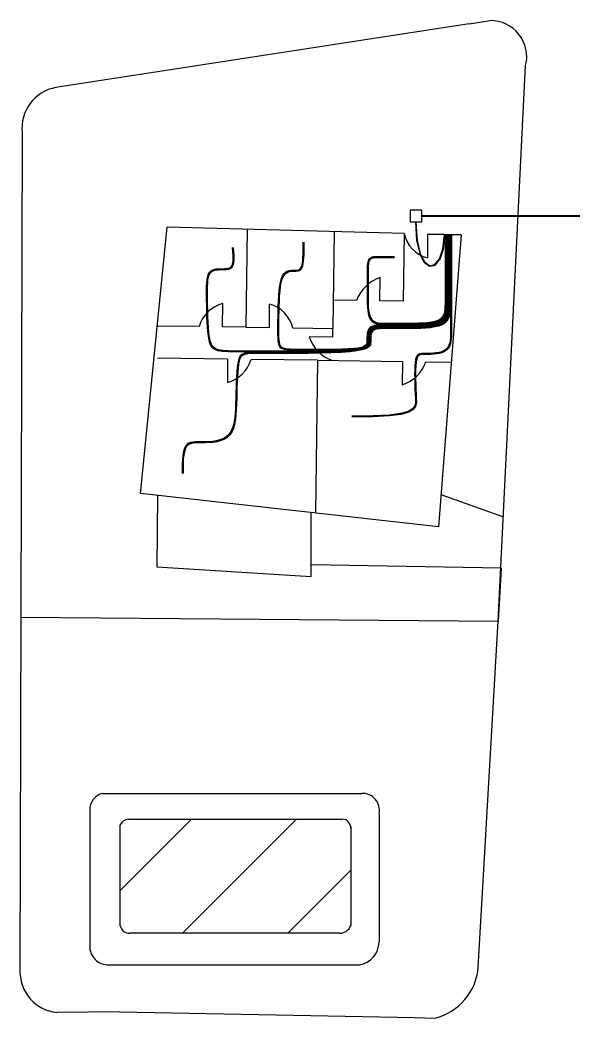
# Model space of a CAD drawing. Header units: millimetres. Extents: x 75 to 2709, y 49 to 1209.
# Drawn here: x 155.06 to 178.7, y 122.46 to 165.13 of the extents above; entities that cross this region are included whole.
import ezdxf

# ---------------------------------------------------------------- set-up
doc = ezdxf.new("R2010")
doc.units = ezdxf.units.MM
for name, color, linetype in [('Arquetas', 170, 'Continuous'), ('Canalización Interior', 30, 'Continuous'), ('Canalización Secundaria', 90, 'Continuous'), ('Urbanización', 250, 'Continuous')]:
    doc.layers.add(name, color=color, linetype=linetype)

msp = doc.modelspace()

# ---------------------------------------------------------------- hatches: boundary and pattern name
at = {"layer": 'Urbanización'}
h = msp.add_hatch(dxfattribs=at)
h.set_pattern_fill('ANSI31', color=256)
h.paths.add_polyline_path([(169.193, 130.636, 0.384478), (168.834, 130.959), (159.694, 130.959, 0.275753), (159.345, 130.726), (159.345, 126.402, 0.389049), (159.746, 126.088), (168.744, 126.088, 0.31844), (169.193, 126.411)])

# ---------------------------------------------------------------- linework, layer by layer
at = {"layer": 'Arquetas'}
msp.add_lwpolyline([(171.734, 156.494), (172.234, 156.495), (172.234, 156.995), (171.734, 156.994)], close=True, dxfattribs=at)
at = {"layer": 'Canalización Interior'}
for points in [[(173.405, 155.951), (173.405, 155.203), (173.405, 154.603), (173.405, 154.131), (173.405, 153.766), (173.405, 153.489), (173.405, 153.277), (173.405, 153.111), (173.405, 152.969), (173.404, 152.836), (173.4, 152.708), (173.387, 152.587), (173.363, 152.474), (173.323, 152.371), (173.263, 152.279), (173.179, 152.199), (173.068, 152.132), (172.927, 152.08), (172.761, 152.041), (172.576, 152.012), (172.379, 151.994), (172.176, 151.982), (171.973, 151.976), (171.778, 151.974), (171.596, 151.974), (171.432, 151.974), (171.286, 151.974), (171.156, 151.974), (171.038, 151.974), (170.932, 151.974), (170.834, 151.974), (170.742, 151.974), (170.655, 151.974), (170.57, 151.974), (170.488, 151.972), (170.409, 151.968), (170.336, 151.961), (170.269, 151.949), (170.208, 151.931), (170.155, 151.906), (170.111, 151.873), (170.077, 151.831), (170.051, 151.78), (170.032, 151.723), (170.02, 151.661), (170.012, 151.596), (170.009, 151.528), (170.007, 151.459), (170.007, 151.391), (170.005, 151.324), (169.993, 151.261), (169.961, 151.201), (169.897, 151.145), (169.792, 151.094), (169.636, 151.049), (169.418, 151.01), (169.127, 150.977), (168.759, 150.952), (168.329, 150.934), (167.856, 150.921), (167.36, 150.913), (166.861, 150.909), (166.378, 150.907), (165.933, 150.907), (165.544, 150.908), (165.226, 150.908), (164.976, 150.904), (164.785, 150.892), (164.643, 150.868), (164.542, 150.829), (164.473, 150.771), (164.426, 150.689), (164.394, 150.581), (164.368, 150.443), (164.346, 150.279), (164.329, 150.092), (164.315, 149.887), (164.303, 149.667), (164.294, 149.437), (164.286, 149.201), (164.28, 148.963), (164.273, 148.727), (164.265, 148.496), (164.25, 148.274), (164.227, 148.064), (164.192, 147.869), (164.142, 147.692), (164.075, 147.538), (163.987, 147.408), (163.875, 147.306), (163.745, 147.228), (163.6, 147.172), (163.445, 147.134), (163.285, 147.11), (163.124, 147.098), (162.968, 147.092), (162.821, 147.091), (162.687, 147.091), (162.566, 147.088), (162.458, 147.08), (162.362, 147.063), (162.279, 147.034), (162.208, 146.99), (162.148, 146.928), (162.099, 146.845), (162.062, 146.74), (162.033, 146.615), (162.013, 146.476), (162, 146.328), (161.992, 146.176), (161.989, 146.025), (161.99, 145.88), (161.992, 145.746)], [(173.425, 155.951), (173.425, 155.202), (173.425, 154.603), (173.425, 154.131), (173.425, 153.766), (173.425, 153.488), (173.425, 153.275), (173.425, 153.108), (173.425, 152.966), (173.424, 152.831), (173.42, 152.702), (173.407, 152.579), (173.382, 152.464), (173.342, 152.359), (173.281, 152.265), (173.197, 152.183), (173.085, 152.115), (172.942, 152.062), (172.775, 152.022), (172.588, 151.993), (172.389, 151.974), (172.184, 151.962), (171.98, 151.956), (171.783, 151.954), (171.599, 151.954), (171.434, 151.954), (171.288, 151.954), (171.157, 151.954), (171.039, 151.954), (170.932, 151.954), (170.835, 151.954), (170.744, 151.954), (170.658, 151.954), (170.574, 151.954), (170.494, 151.952), (170.418, 151.949), (170.346, 151.942), (170.281, 151.93), (170.222, 151.913), (170.171, 151.888), (170.128, 151.856), (170.095, 151.815), (170.07, 151.767), (170.052, 151.711), (170.04, 151.651), (170.032, 151.587), (170.029, 151.52), (170.027, 151.452), (170.027, 151.384), (170.025, 151.317), (170.013, 151.253), (169.98, 151.192), (169.917, 151.135), (169.811, 151.082), (169.654, 151.035), (169.435, 150.994), (169.144, 150.961), (168.775, 150.934), (168.343, 150.915), (167.868, 150.902), (167.37, 150.894), (166.869, 150.889), (166.386, 150.887), (165.94, 150.887), (165.55, 150.888), (165.233, 150.888), (164.984, 150.884), (164.793, 150.872), (164.653, 150.849), (164.554, 150.81), (164.486, 150.752), (164.441, 150.672), (164.41, 150.564), (164.385, 150.428), (164.365, 150.265), (164.348, 150.08), (164.334, 149.876), (164.323, 149.658), (164.314, 149.429), (164.306, 149.194), (164.3, 148.956), (164.293, 148.72), (164.284, 148.488), (164.27, 148.265), (164.246, 148.053), (164.211, 147.857), (164.161, 147.679), (164.093, 147.522), (164.003, 147.391), (163.89, 147.288), (163.758, 147.21), (163.612, 147.153), (163.455, 147.114), (163.294, 147.09), (163.132, 147.078), (162.975, 147.072), (162.827, 147.071), (162.693, 147.071), (162.573, 147.068), (162.466, 147.06), (162.373, 147.043), (162.291, 147.015), (162.221, 146.972), (162.163, 146.911), (162.116, 146.83), (162.079, 146.727), (162.052, 146.604), (162.032, 146.468), (162.019, 146.322), (162.012, 146.173), (162.009, 146.023), (162.01, 145.88), (162.012, 145.746)], [(173.445, 155.95), (173.445, 155.202), (173.445, 154.602), (173.445, 154.13), (173.445, 153.765), (173.445, 153.487), (173.445, 153.274), (173.445, 153.106), (173.445, 152.963), (173.444, 152.826), (173.44, 152.695), (173.427, 152.571), (173.402, 152.454), (173.361, 152.347), (173.3, 152.251), (173.215, 152.168), (173.101, 152.099), (172.958, 152.044), (172.788, 152.003), (172.6, 151.974), (172.399, 151.954), (172.192, 151.942), (171.986, 151.936), (171.787, 151.934), (171.602, 151.934), (171.437, 151.934), (171.289, 151.934), (171.158, 151.934), (171.04, 151.934), (170.933, 151.934), (170.836, 151.934), (170.746, 151.934), (170.661, 151.934), (170.579, 151.934), (170.5, 151.932), (170.426, 151.929), (170.356, 151.922), (170.292, 151.911), (170.235, 151.894), (170.186, 151.871), (170.145, 151.84), (170.112, 151.8), (170.088, 151.753), (170.071, 151.699), (170.059, 151.64), (170.052, 151.578), (170.048, 151.512), (170.047, 151.445), (170.047, 151.377), (170.045, 151.311), (170.033, 151.245), (170, 151.183), (169.936, 151.124), (169.831, 151.07), (169.673, 151.021), (169.453, 150.979), (169.161, 150.944), (168.79, 150.917), (168.356, 150.897), (167.88, 150.883), (167.38, 150.874), (166.878, 150.869), (166.394, 150.867), (165.946, 150.867), (165.557, 150.868), (165.24, 150.868), (164.991, 150.864), (164.802, 150.852), (164.663, 150.829), (164.565, 150.791), (164.499, 150.734), (164.456, 150.654), (164.426, 150.548), (164.403, 150.413), (164.383, 150.251), (164.366, 150.068), (164.353, 149.865), (164.342, 149.649), (164.333, 149.421), (164.326, 149.187), (164.319, 148.949), (164.313, 148.713), (164.304, 148.48), (164.289, 148.256), (164.266, 148.043), (164.23, 147.845), (164.179, 147.665), (164.11, 147.507), (164.019, 147.375), (163.905, 147.27), (163.772, 147.191), (163.623, 147.134), (163.465, 147.095), (163.302, 147.071), (163.139, 147.058), (162.982, 147.052), (162.834, 147.051), (162.7, 147.051), (162.581, 147.048), (162.475, 147.04), (162.383, 147.023), (162.303, 146.996), (162.235, 146.954), (162.179, 146.894), (162.133, 146.815), (162.097, 146.713), (162.07, 146.594), (162.051, 146.46), (162.039, 146.317), (162.032, 146.169), (162.029, 146.022), (162.03, 145.88), (162.032, 145.746)], [(173.385, 155.952), (173.385, 155.203), (173.385, 154.603), (173.385, 154.131), (173.385, 153.767), (173.385, 153.489), (173.385, 153.278), (173.385, 153.113), (173.385, 152.973), (173.384, 152.84), (173.38, 152.714), (173.367, 152.595), (173.343, 152.484), (173.303, 152.383), (173.244, 152.292), (173.161, 152.214), (173.051, 152.149), (172.912, 152.098), (172.747, 152.059), (172.564, 152.032), (172.369, 152.013), (172.168, 152.002), (171.967, 151.996), (171.773, 151.994), (171.592, 151.994), (171.43, 151.994), (171.285, 151.994), (171.155, 151.994), (171.037, 151.994), (170.931, 151.994), (170.832, 151.994), (170.74, 151.994), (170.651, 151.994), (170.565, 151.994), (170.481, 151.992), (170.401, 151.988), (170.326, 151.981), (170.257, 151.968), (170.195, 151.95), (170.14, 151.924), (170.095, 151.89), (170.059, 151.846), (170.032, 151.794), (170.013, 151.735), (170, 151.672), (169.993, 151.605), (169.989, 151.535), (169.987, 151.466), (169.987, 151.397), (169.985, 151.331), (169.971, 151.269), (169.932, 151.21), (169.856, 151.156), (169.732, 151.106), (169.546, 151.062), (169.287, 151.025), (168.942, 150.994), (168.505, 150.97), (167.993, 150.953), (167.429, 150.941), (166.837, 150.933), (166.24, 150.93), (165.662, 150.929), (165.124, 150.93), (164.651, 150.932), (164.26, 150.935), (163.948, 150.942), (163.703, 150.96), (163.517, 150.991), (163.38, 151.042), (163.282, 151.116), (163.213, 151.219), (163.164, 151.355), (163.126, 151.527), (163.097, 151.729), (163.075, 151.955), (163.06, 152.197), (163.049, 152.447), (163.042, 152.698), (163.038, 152.942), (163.036, 153.173), (163.034, 153.384), (163.033, 153.575), (163.035, 153.745), (163.042, 153.896), (163.054, 154.027), (163.073, 154.14), (163.099, 154.235), (163.135, 154.312), (163.182, 154.373), (163.237, 154.418), (163.299, 154.451), (163.367, 154.472), (163.439, 154.486), (163.512, 154.492), (163.586, 154.495), (163.659, 154.495), (163.728, 154.495), (163.794, 154.497), (163.856, 154.501), (163.914, 154.508), (163.967, 154.52), (164.014, 154.537), (164.056, 154.562), (164.091, 154.595), (164.12, 154.638), (164.142, 154.692), (164.158, 154.76), (164.167, 154.845), (164.169, 154.949), (164.165, 155.074), (164.155, 155.223), (164.138, 155.398)], [(173.365, 155.952), (173.365, 155.204), (173.365, 154.603), (173.365, 154.132), (173.365, 153.767), (173.365, 153.49), (173.365, 153.28), (173.365, 153.115), (173.365, 152.976), (173.364, 152.845), (173.36, 152.721), (173.347, 152.603), (173.324, 152.494), (173.284, 152.395), (173.226, 152.306), (173.144, 152.229), (173.035, 152.165), (172.896, 152.115), (172.734, 152.078), (172.552, 152.051), (172.359, 152.033), (172.159, 152.022), (171.961, 152.016), (171.768, 152.014), (171.589, 152.014), (171.428, 152.014), (171.283, 152.014), (171.154, 152.014), (171.036, 152.014), (170.93, 152.014), (170.831, 152.014), (170.738, 152.014), (170.648, 152.014), (170.56, 152.014), (170.475, 152.012), (170.393, 152.008), (170.316, 152), (170.245, 151.988), (170.181, 151.968), (170.125, 151.942), (170.078, 151.906), (170.041, 151.861), (170.014, 151.808), (169.994, 151.747), (169.981, 151.682), (169.973, 151.613), (169.969, 151.543), (169.967, 151.473), (169.967, 151.404), (169.965, 151.338), (169.951, 151.277), (169.912, 151.219), (169.837, 151.166), (169.713, 151.118), (169.527, 151.076), (169.269, 151.04), (168.925, 151.011), (168.489, 150.988), (167.979, 150.971), (167.418, 150.96), (166.828, 150.953), (166.233, 150.949), (165.657, 150.949), (165.122, 150.95), (164.651, 150.952), (164.263, 150.954), (163.953, 150.962), (163.711, 150.979), (163.527, 151.011), (163.392, 151.061), (163.296, 151.134), (163.228, 151.236), (163.181, 151.371), (163.144, 151.542), (163.115, 151.743), (163.094, 151.967), (163.079, 152.206), (163.069, 152.454), (163.062, 152.702), (163.058, 152.945), (163.056, 153.173), (163.054, 153.382), (163.053, 153.57), (163.055, 153.738), (163.062, 153.886), (163.073, 154.016), (163.091, 154.127), (163.117, 154.22), (163.152, 154.296), (163.197, 154.355), (163.251, 154.4), (163.311, 154.431), (163.377, 154.453), (163.448, 154.466), (163.52, 154.472), (163.593, 154.475), (163.665, 154.475), (163.735, 154.475), (163.802, 154.477), (163.865, 154.481), (163.924, 154.488), (163.978, 154.501), (164.027, 154.52), (164.07, 154.546), (164.107, 154.58), (164.137, 154.625), (164.16, 154.681), (164.176, 154.752), (164.186, 154.84), (164.189, 154.946), (164.185, 155.074), (164.175, 155.224), (164.158, 155.401)], [(173.345, 155.953), (173.345, 155.204), (173.345, 154.604), (173.345, 154.132), (173.345, 153.768), (173.345, 153.491), (173.345, 153.281), (173.345, 153.117), (173.345, 152.979), (173.344, 152.85), (173.34, 152.727), (173.328, 152.611), (173.304, 152.504), (173.265, 152.407), (173.207, 152.32), (173.126, 152.244), (173.018, 152.182), (172.881, 152.133), (172.72, 152.096), (172.54, 152.07), (172.349, 152.052), (172.151, 152.042), (171.954, 152.036), (171.764, 152.034), (171.586, 152.034), (171.425, 152.034), (171.282, 152.034), (171.153, 152.034), (171.036, 152.034), (170.929, 152.034), (170.829, 152.034), (170.735, 152.034), (170.645, 152.034), (170.555, 152.034), (170.469, 152.032), (170.385, 152.028), (170.306, 152.02), (170.233, 152.007), (170.167, 151.987), (170.11, 151.959), (170.061, 151.923), (170.024, 151.876), (169.995, 151.821), (169.975, 151.759), (169.961, 151.693), (169.953, 151.622), (169.949, 151.551), (169.947, 151.48), (169.947, 151.411), (169.945, 151.345), (169.931, 151.284), (169.892, 151.228), (169.817, 151.177), (169.693, 151.13), (169.509, 151.09), (169.251, 151.055), (168.908, 151.027), (168.474, 151.006), (167.966, 150.99), (167.406, 150.979), (166.819, 150.972), (166.226, 150.969), (165.652, 150.969), (165.119, 150.97), (164.651, 150.971), (164.266, 150.974), (163.958, 150.982), (163.718, 150.999), (163.536, 151.03), (163.403, 151.08), (163.309, 151.153), (163.244, 151.254), (163.197, 151.388), (163.162, 151.557), (163.134, 151.756), (163.113, 151.978), (163.099, 152.215), (163.089, 152.461), (163.082, 152.707), (163.078, 152.947), (163.076, 153.173), (163.074, 153.379), (163.073, 153.565), (163.075, 153.731), (163.081, 153.877), (163.093, 154.004), (163.11, 154.113), (163.135, 154.205), (163.169, 154.279), (163.212, 154.337), (163.264, 154.381), (163.323, 154.412), (163.388, 154.433), (163.457, 154.446), (163.528, 154.453), (163.6, 154.455), (163.672, 154.455), (163.742, 154.455), (163.809, 154.457), (163.873, 154.461), (163.934, 154.469), (163.989, 154.482), (164.04, 154.502), (164.085, 154.529), (164.123, 154.565), (164.154, 154.612), (164.178, 154.671), (164.195, 154.745), (164.205, 154.835), (164.208, 154.944), (164.205, 155.073), (164.195, 155.225), (164.178, 155.403)], [(173.325, 155.953), (173.325, 155.204), (173.325, 154.604), (173.325, 154.132), (173.325, 153.768), (173.325, 153.492), (173.325, 153.282), (173.325, 153.12), (173.325, 152.983), (173.324, 152.855), (173.32, 152.733), (173.308, 152.62), (173.284, 152.514), (173.246, 152.419), (173.188, 152.333), (173.108, 152.26), (173.001, 152.199), (172.866, 152.151), (172.706, 152.115), (172.529, 152.089), (172.339, 152.072), (172.143, 152.061), (171.948, 152.056), (171.759, 152.054), (171.582, 152.054), (171.423, 152.054), (171.28, 152.054), (171.152, 152.054), (171.035, 152.054), (170.928, 152.054), (170.828, 152.054), (170.733, 152.054), (170.641, 152.054), (170.551, 152.054), (170.462, 152.052), (170.377, 152.048), (170.296, 152.039), (170.221, 152.026), (170.154, 152.006), (170.094, 151.977), (170.045, 151.94), (170.006, 151.892), (169.977, 151.835), (169.956, 151.771), (169.942, 151.703), (169.933, 151.631), (169.929, 151.559), (169.927, 151.487), (169.927, 151.417), (169.926, 151.352), (169.918, 151.292), (169.897, 151.237), (169.856, 151.187), (169.788, 151.143), (169.687, 151.105), (169.546, 151.073), (169.359, 151.048), (169.122, 151.029), (168.843, 151.016), (168.536, 151.007), (168.214, 151.003), (167.887, 151.001), (167.569, 151.002), (167.273, 151.004), (167.01, 151.006), (166.79, 151.008), (166.611, 151.013), (166.469, 151.021), (166.358, 151.038), (166.274, 151.064), (166.212, 151.102), (166.168, 151.156), (166.136, 151.228), (166.113, 151.32), (166.096, 151.431), (166.086, 151.561), (166.08, 151.708), (166.078, 151.872), (166.079, 152.051), (166.082, 152.245), (166.086, 152.453), (166.09, 152.672), (166.096, 152.899), (166.104, 153.126), (166.116, 153.349), (166.134, 153.562), (166.158, 153.759), (166.191, 153.935), (166.233, 154.082), (166.285, 154.199), (166.345, 154.286), (166.413, 154.349), (166.484, 154.391), (166.558, 154.417), (166.633, 154.43), (166.705, 154.435), (166.773, 154.435), (166.836, 154.436), (166.892, 154.439), (166.943, 154.447), (166.988, 154.462), (167.027, 154.488), (167.061, 154.527), (167.089, 154.581), (167.113, 154.652), (167.131, 154.743), (167.144, 154.851), (167.154, 154.971), (167.16, 155.1), (167.164, 155.234), (167.166, 155.37), (167.167, 155.503), (167.167, 155.63)], [(173.305, 155.954), (173.305, 155.205), (173.305, 154.604), (173.305, 154.133), (173.305, 153.769), (173.305, 153.493), (173.305, 153.284), (173.305, 153.122), (173.305, 152.986), (173.304, 152.859), (173.3, 152.74), (173.288, 152.628), (173.265, 152.524), (173.227, 152.43), (173.17, 152.347), (173.09, 152.275), (172.985, 152.215), (172.851, 152.169), (172.693, 152.134), (172.517, 152.108), (172.329, 152.091), (172.135, 152.081), (171.942, 152.076), (171.754, 152.074), (171.579, 152.074), (171.421, 152.074), (171.279, 152.074), (171.151, 152.074), (171.034, 152.074), (170.927, 152.074), (170.826, 152.074), (170.731, 152.074), (170.638, 152.074), (170.546, 152.074), (170.456, 152.072), (170.369, 152.068), (170.286, 152.059), (170.209, 152.045), (170.14, 152.024), (170.079, 151.995), (170.028, 151.956), (169.988, 151.907), (169.958, 151.849), (169.937, 151.784), (169.922, 151.713), (169.913, 151.64), (169.909, 151.566), (169.907, 151.494), (169.907, 151.424), (169.906, 151.359), (169.898, 151.3), (169.877, 151.246), (169.836, 151.198), (169.769, 151.156), (169.669, 151.119), (169.529, 151.089), (169.342, 151.065), (169.106, 151.047), (168.83, 151.034), (168.525, 151.026), (168.204, 151.022), (167.88, 151.021), (167.564, 151.022), (167.27, 151.024), (167.01, 151.026), (166.792, 151.028), (166.616, 151.033), (166.476, 151.041), (166.368, 151.057), (166.286, 151.083), (166.226, 151.121), (166.184, 151.174), (166.153, 151.245), (166.131, 151.335), (166.115, 151.444), (166.105, 151.572), (166.1, 151.717), (166.098, 151.879), (166.099, 152.056), (166.102, 152.248), (166.106, 152.453), (166.11, 152.67), (166.116, 152.894), (166.124, 153.119), (166.136, 153.34), (166.153, 153.551), (166.177, 153.746), (166.208, 153.919), (166.249, 154.066), (166.3, 154.181), (166.359, 154.268), (166.424, 154.33), (166.495, 154.372), (166.567, 154.397), (166.64, 154.41), (166.712, 154.415), (166.78, 154.415), (166.843, 154.416), (166.9, 154.419), (166.952, 154.427), (166.998, 154.443), (167.039, 154.469), (167.075, 154.509), (167.105, 154.564), (167.129, 154.637), (167.148, 154.73), (167.163, 154.84), (167.173, 154.963), (167.18, 155.094), (167.184, 155.231), (167.186, 155.368), (167.187, 155.503), (167.187, 155.63)], [(173.285, 155.955), (173.285, 155.205), (173.285, 154.605), (173.285, 154.133), (173.285, 153.769), (173.285, 153.494), (173.285, 153.285), (173.285, 153.124), (173.285, 152.989), (173.284, 152.864), (173.28, 152.746), (173.268, 152.636), (173.245, 152.534), (173.208, 152.442), (173.151, 152.361), (173.073, 152.29), (172.968, 152.232), (172.835, 152.186), (172.679, 152.152), (172.505, 152.128), (172.319, 152.111), (172.127, 152.101), (171.935, 152.096), (171.749, 152.094), (171.576, 152.094), (171.419, 152.094), (171.277, 152.094), (171.15, 152.094), (171.033, 152.094), (170.926, 152.094), (170.825, 152.094), (170.729, 152.094), (170.635, 152.094), (170.541, 152.094), (170.449, 152.092), (170.361, 152.087), (170.276, 152.079), (170.198, 152.064), (170.126, 152.043), (170.064, 152.013), (170.011, 151.973), (169.97, 151.922), (169.939, 151.862), (169.917, 151.796), (169.902, 151.724), (169.893, 151.649), (169.889, 151.574), (169.887, 151.501), (169.887, 151.431), (169.886, 151.366), (169.878, 151.308), (169.857, 151.255), (169.817, 151.209), (169.75, 151.168), (169.65, 151.133), (169.511, 151.104), (169.326, 151.081), (169.091, 151.065), (168.816, 151.053), (168.513, 151.046), (168.194, 151.042), (167.872, 151.041), (167.559, 151.042), (167.268, 151.044), (167.01, 151.046), (166.795, 151.048), (166.621, 151.053), (166.484, 151.061), (166.378, 151.077), (166.298, 151.102), (166.24, 151.14), (166.199, 151.192), (166.17, 151.261), (166.149, 151.35), (166.134, 151.458), (166.125, 151.584), (166.12, 151.727), (166.118, 151.886), (166.119, 152.061), (166.122, 152.25), (166.126, 152.452), (166.13, 152.667), (166.136, 152.888), (166.144, 153.111), (166.155, 153.33), (166.172, 153.539), (166.195, 153.732), (166.226, 153.904), (166.265, 154.049), (166.315, 154.163), (166.372, 154.249), (166.436, 154.311), (166.505, 154.352), (166.576, 154.377), (166.648, 154.39), (166.719, 154.395), (166.787, 154.395), (166.85, 154.396), (166.908, 154.399), (166.961, 154.407), (167.009, 154.424), (167.051, 154.451), (167.088, 154.491), (167.12, 154.547), (167.146, 154.622), (167.166, 154.717), (167.181, 154.83), (167.192, 154.955), (167.2, 155.089), (167.204, 155.228), (167.206, 155.367), (167.207, 155.503), (167.207, 155.63)], [(173.485, 155.949), (173.485, 155.201), (173.485, 154.602), (173.485, 154.13), (173.485, 153.765), (173.485, 153.486), (173.485, 153.273), (173.485, 153.104), (173.485, 152.959), (173.485, 152.821), (173.485, 152.686), (173.485, 152.553), (173.485, 152.422), (173.485, 152.292), (173.485, 152.163), (173.485, 152.034), (173.485, 151.904), (173.485, 151.774), (173.482, 151.646), (173.474, 151.521), (173.46, 151.402), (173.435, 151.29), (173.398, 151.189), (173.346, 151.1), (173.277, 151.026), (173.19, 150.968), (173.087, 150.924), (172.973, 150.893), (172.852, 150.872), (172.729, 150.86), (172.607, 150.853), (172.491, 150.851), (172.385, 150.851), (172.293, 150.85), (172.214, 150.845), (172.148, 150.832), (172.093, 150.806), (172.049, 150.764), (172.014, 150.702), (171.987, 150.614), (171.968, 150.499), (171.956, 150.352), (171.949, 150.179), (171.947, 149.986), (171.948, 149.78), (171.953, 149.567), (171.96, 149.354), (171.968, 149.147), (171.976, 148.953), (171.978, 148.777), (171.947, 148.621), (171.851, 148.487), (171.655, 148.374), (171.329, 148.285), (170.839, 148.22), (170.153, 148.179), (169.237, 148.165)], [(173.505, 155.949), (173.505, 155.201), (173.505, 154.602), (173.505, 154.13), (173.505, 153.765), (173.505, 153.486), (173.505, 153.273), (173.505, 153.104), (173.505, 152.959), (173.505, 152.821), (173.505, 152.686), (173.505, 152.553), (173.505, 152.422), (173.505, 152.291), (173.505, 152.161), (173.505, 152.032), (173.505, 151.901), (173.505, 151.77), (173.502, 151.64), (173.494, 151.513), (173.479, 151.392), (173.454, 151.278), (173.416, 151.175), (173.364, 151.085), (173.294, 151.009), (173.205, 150.95), (173.101, 150.905), (172.985, 150.874), (172.863, 150.852), (172.738, 150.84), (172.615, 150.833), (172.498, 150.831), (172.392, 150.831), (172.3, 150.83), (172.222, 150.825), (172.157, 150.812), (172.104, 150.787), (172.061, 150.745), (172.028, 150.683), (172.003, 150.597), (171.985, 150.482), (171.974, 150.337), (171.968, 150.166), (171.966, 149.974), (171.968, 149.77), (171.973, 149.558), (171.98, 149.346), (171.988, 149.14), (171.996, 148.945), (171.999, 148.768), (171.968, 148.611), (171.87, 148.474), (171.674, 148.36), (171.345, 148.268), (170.851, 148.201), (170.16, 148.16), (169.237, 148.145)], [(173.265, 155.955), (173.265, 155.205), (173.265, 154.605), (173.265, 154.133), (173.265, 153.77), (173.265, 153.494), (173.265, 153.287), (173.265, 153.126), (173.265, 152.993), (173.264, 152.869), (173.26, 152.752), (173.248, 152.644), (173.226, 152.544), (173.188, 152.454), (173.133, 152.374), (173.055, 152.306), (172.951, 152.249), (172.82, 152.204), (172.665, 152.171), (172.493, 152.147), (172.309, 152.131), (172.119, 152.121), (171.929, 152.116), (171.745, 152.114), (171.572, 152.114), (171.417, 152.114), (171.276, 152.114), (171.149, 152.114), (171.033, 152.114), (170.926, 152.114), (170.826, 152.114), (170.731, 152.114), (170.638, 152.114), (170.546, 152.114), (170.456, 152.118), (170.369, 152.126), (170.286, 152.144), (170.209, 152.172), (170.14, 152.215), (170.079, 152.274), (170.028, 152.353), (169.988, 152.454), (169.958, 152.572), (169.937, 152.705), (169.922, 152.848), (169.913, 152.996), (169.909, 153.146), (169.907, 153.293), (169.907, 153.433), (169.907, 153.562), (169.907, 153.683), (169.907, 153.794), (169.907, 153.899), (169.907, 153.999), (169.907, 154.094), (169.907, 154.187), (169.907, 154.279), (169.907, 154.37), (169.908, 154.46), (169.911, 154.548), (169.916, 154.631), (169.924, 154.709), (169.936, 154.779), (169.954, 154.841), (169.977, 154.893), (170.006, 154.933), (170.041, 154.964), (170.082, 154.986), (170.127, 155.001), (170.176, 155.01), (170.228, 155.014), (170.282, 155.016), (170.338, 155.016), (170.396, 155.016), (170.458, 155.016), (170.527, 155.016), (170.605, 155.016), (170.696, 155.016), (170.802, 155.016), (170.926, 155.016), (171.071, 155.016)], [(173.245, 155.956), (173.245, 155.206), (173.245, 154.605), (173.245, 154.133), (173.245, 153.77), (173.245, 153.495), (173.245, 153.288), (173.245, 153.128), (173.245, 152.996), (173.244, 152.874), (173.24, 152.759), (173.229, 152.652), (173.206, 152.554), (173.169, 152.466), (173.114, 152.388), (173.037, 152.321), (172.935, 152.265), (172.805, 152.222), (172.652, 152.189), (172.481, 152.166), (172.299, 152.15), (172.111, 152.141), (171.922, 152.136), (171.74, 152.134), (171.569, 152.134), (171.414, 152.134), (171.275, 152.134), (171.148, 152.134), (171.033, 152.134), (170.927, 152.134), (170.828, 152.134), (170.733, 152.134), (170.641, 152.134), (170.551, 152.134), (170.462, 152.137), (170.377, 152.146), (170.296, 152.163), (170.221, 152.191), (170.154, 152.233), (170.094, 152.292), (170.045, 152.37), (170.006, 152.469), (169.977, 152.586), (169.956, 152.717), (169.942, 152.858), (169.933, 153.004), (169.929, 153.152), (169.927, 153.297), (169.927, 153.436), (169.927, 153.565), (169.927, 153.684), (169.927, 153.795), (169.927, 153.899), (169.927, 153.998), (169.927, 154.093), (169.927, 154.185), (169.927, 154.276), (169.927, 154.366), (169.928, 154.454), (169.93, 154.54), (169.935, 154.621), (169.943, 154.697), (169.955, 154.766), (169.972, 154.826), (169.993, 154.876), (170.021, 154.916), (170.055, 154.945), (170.094, 154.967), (170.137, 154.981), (170.184, 154.99), (170.234, 154.994), (170.287, 154.996), (170.342, 154.996), (170.398, 154.996), (170.46, 154.996), (170.528, 154.996), (170.606, 154.996), (170.696, 154.996), (170.802, 154.996), (170.926, 154.996), (171.071, 154.996)], [(173.225, 155.956), (173.225, 155.206), (173.225, 154.605), (173.225, 154.134), (173.225, 153.771), (173.225, 153.496), (173.225, 153.29), (173.225, 153.131), (173.225, 152.999), (173.224, 152.878), (173.22, 152.765), (173.209, 152.66), (173.187, 152.564), (173.15, 152.478), (173.095, 152.402), (173.019, 152.336), (172.918, 152.282), (172.79, 152.24), (172.638, 152.208), (172.469, 152.185), (172.289, 152.17), (172.103, 152.161), (171.916, 152.156), (171.735, 152.154), (171.566, 152.154), (171.412, 152.154), (171.273, 152.154), (171.148, 152.154), (171.033, 152.154), (170.927, 152.154), (170.829, 152.154), (170.735, 152.154), (170.645, 152.154), (170.555, 152.154), (170.469, 152.157), (170.385, 152.166), (170.306, 152.183), (170.233, 152.211), (170.167, 152.252), (170.11, 152.31), (170.061, 152.387), (170.024, 152.484), (169.995, 152.6), (169.975, 152.729), (169.961, 152.868), (169.953, 153.012), (169.949, 153.158), (169.947, 153.302), (169.947, 153.439), (169.947, 153.567), (169.947, 153.685), (169.947, 153.796), (169.947, 153.899), (169.947, 153.998), (169.947, 154.092), (169.947, 154.183), (169.947, 154.272), (169.947, 154.361), (169.948, 154.448), (169.95, 154.532), (169.955, 154.611), (169.962, 154.685), (169.974, 154.752), (169.989, 154.81), (170.01, 154.859), (170.037, 154.898), (170.069, 154.927), (170.106, 154.948), (170.147, 154.961), (170.192, 154.97), (170.24, 154.974), (170.291, 154.976), (170.345, 154.976), (170.401, 154.976), (170.461, 154.976), (170.528, 154.976), (170.606, 154.976), (170.696, 154.976), (170.802, 154.976), (170.926, 154.976), (171.071, 154.976)]]:
    msp.add_lwpolyline(points, dxfattribs=at)
msp.add_lwpolyline([(173.465, 155.95), (173.465, 155.206), (173.465, 154.605), (173.465, 154.132), (173.465, 153.766), (173.465, 153.486), (173.465, 153.273), (173.465, 153.104), (173.465, 152.959), (173.465, 152.821), (173.465, 152.686), (173.465, 152.553), (173.465, 152.422), (173.465, 152.292), (173.465, 152.163), (173.465, 152.034), (173.465, 151.904), (173.465, 151.775), (173.462, 151.647), (173.455, 151.523), (173.44, 151.405), (173.416, 151.296), (173.38, 151.198), (173.33, 151.112), (173.264, 151.041), (173.18, 150.985), (173.08, 150.943), (172.969, 150.912), (172.849, 150.892), (172.727, 150.88), (172.606, 150.873), (172.491, 150.871), (172.385, 150.871, 0.001419), (172.385, 150.871), (172.293, 150.87, 0.013762), (172.292, 150.87), (172.213, 150.865, 0.033631), (172.21, 150.865), (172.144, 150.852, 0.059959), (172.14, 150.85), (172.085, 150.824, 0.08045), (172.079, 150.821), (172.035, 150.779, 0.075904), (172.031, 150.774), (171.996, 150.711, 0.05366), (171.995, 150.707), (171.968, 150.62, 0.033119), (171.967, 150.618), (171.948, 150.502, 0.019449), (171.948, 150.5), (171.936, 150.353, 0.011297), (171.936, 150.353), (171.929, 150.18, 0.00715), (171.929, 150.179), (171.927, 149.986, 0.004847), (171.927, 149.986), (171.928, 149.78, 0.003413), (171.928, 149.78), (171.933, 149.567, 0.002427), (171.933, 149.567), (171.94, 149.353, 0.001674), (171.94, 149.353), (171.948, 149.146, 0.001018), (171.948, 149.146), (171.956, 148.953), (171.958, 148.779), (171.929, 148.63), (171.837, 148.502), (171.648, 148.393), (171.325, 148.305), (170.837, 148.239), (170.152, 148.199), (169.237, 148.185)], format="xyb", dxfattribs=at)
at = {"layer": 'Canalización Secundaria'}
for p, q in [((172.234, 156.77), (180.549, 156.77)), ((172.234, 156.745), (180.549, 156.745))]:
    msp.add_line(p, q, dxfattribs=at)
msp.add_lwpolyline([(171.959, 156.493), (172.01, 155.703, 0.041317), (172.01, 155.699), (172.143, 155.128, 0.064178), (172.145, 155.122), (172.334, 154.764, 0.120001), (172.342, 154.755), (172.56, 154.604, 0.209378), (172.579, 154.6), (172.799, 154.648, 0.170326), (172.814, 154.657), (173.009, 154.9, 0.088984), (173.013, 154.907), (173.157, 155.337, 0.054), (173.159, 155.343), (173.225, 155.956)], format="xyb", dxfattribs=at)
msp.add_lwpolyline([(171.984, 156.495), (172.035, 155.705), (172.168, 155.134), (172.356, 154.776), (172.574, 154.624), (172.794, 154.673), (172.99, 154.915), (173.134, 155.345), (173.2, 155.957)], dxfattribs=at)
at = {"layer": 'Urbanización'}
for p, q in [((174.261, 164.963), (156.595, 162.243)), ((174.261, 164.963), (175.153, 165.101)), ((175.498, 139.43), (176.67, 163.178)), ((155.149, 160.304), (155.056, 124.449)), ((160.212, 144.891), (161.352, 156.277)), ((171.484, 155.994), (161.352, 156.277)), ((164.771, 156.181), (164.717, 151.993)), ((168.481, 156.078), (168.428, 151.944)), ((171.484, 155.994), (171.443, 153.105)), ((172.482, 155.976), (172.469, 154.957)), ((173.918, 155.937), (172.482, 155.976)), ((172.482, 155.976), (173.918, 155.937)), ((173.918, 155.937), (172.94, 143.455)), ((170.443, 153.118), (170.456, 154.118)), ((163.717, 152.006), (163.73, 153.005)), ((165.716, 151.98), (165.729, 152.98)), ((169.443, 153.131), (168.443, 153.144)), ((171.443, 153.105), (170.443, 153.118)), ((162.717, 152.019), (160.952, 152.041)), ((164.717, 151.993), (163.717, 152.006)), ((164.717, 151.993), (165.716, 151.98)), ((166.716, 151.967), (168.428, 151.944)), ((168.423, 151.573), (168.428, 151.944)), ((168.423, 151.573), (167.423, 151.586)), ((163.934, 150.627), (160.934, 150.666)), ((163.934, 150.627), (163.921, 149.627)), ((167.773, 150.578), (164.934, 150.614)), ((167.773, 150.578), (167.688, 144.048)), ((167.773, 150.578), (171.41, 150.53)), ((171.41, 150.53), (171.397, 149.53)), ((172.41, 150.517), (173.492, 150.504)), ((172.94, 143.455), (160.212, 144.891)), ((160.942, 144.809), (160.908, 141.753)), ((161.42, 144.755), (161.42, 144.755)), ((173.049, 144.842), (175.723, 143.894)), ((167.507, 141.338), (167.507, 144.068)), ((172.94, 143.455), (172.94, 143.455)), ((172.94, 143.455), (172.94, 143.455)), ((172.94, 143.455), (172.94, 143.455)), ((172.94, 143.455), (172.94, 143.455)), ((172.94, 143.455), (172.94, 143.455)), ((172.94, 143.455), (172.94, 143.455)), ((172.94, 143.455), (172.94, 143.455)), ((172.94, 143.455), (172.94, 143.455)), ((160.908, 141.753), (167.507, 141.338)), ((175.628, 141.692), (167.507, 141.841)), ((175.628, 141.692), (175.498, 139.43)), ((155.096, 139.594), (175.498, 139.43)), ((174.648, 124.628), (175.498, 139.43)), ((158.584, 132.066), (169.662, 132.066)), ((158.04, 131.354), (158.04, 125.559)), ((170.41, 131.209), (170.41, 125.704)), ((159.345, 126.402), (159.345, 130.726)), ((159.694, 130.959), (168.834, 130.959)), ((169.193, 130.636), (169.193, 126.411)), ((168.744, 126.088), (159.746, 126.088)), ((158.86, 124.74), (169.567, 124.74)), ((159.319, 122.73), (156.625, 122.693)), ((159.319, 122.73), (171.916, 122.478)), ((171.916, 122.478), (172.804, 122.46))]:
    msp.add_line(p, q, dxfattribs=at)
for centre, radius, start, end in [((176.818, 165.379), 4.965, 356.0364, 109.1005), ((175.175, 163.558), 1.542, 345.728, 90.7922), ((156.918, 160.494), 1.779, 100.4717, 186.1332), ((172.816, 156.273), 1.361, 191.825, 255.2334), ((170.981, 152.566), 1.639, 108.6985, 159.8152), ((164.085, 151.628), 1.423, 104.4571, 164.0565), ((165.367, 151.639), 1.388, 13.6422, 74.8715), ((168.921, 152.052), 1.568, 197.2912, 250.9985), ((163.521, 151.052), 1.48, 285.7066, 342.807), ((170.933, 151.019), 1.559, 287.2848, 341.2288), ((158.762, 131.366), 0.722, 104.2342, 180.9715), ((169.696, 131.341), 0.725, 349.4807, 92.7095), ((159.715, 130.55), 0.409, 92.9783, 154.6437), ((168.834, 130.599), 0.361, 354.0704, 90.0523), ((159.717, 126.464), 0.377, 189.4411, 274.475), ((168.741, 126.566), 0.478, 270.3971, 341.0514), ((158.818, 125.518), 0.779, 176.9652, 273.1132), ((169.401, 125.735), 1.009, 279.4462, 358.2502), ((172.203, 124.839), 2.454, 284.1939, 355.0663), ((156.823, 124.449), 1.766, 179.9822, 263.5617)]:
    msp.add_arc(centre, radius, start, end, dxfattribs=at)

doc.saveas('drawing.dxf')
